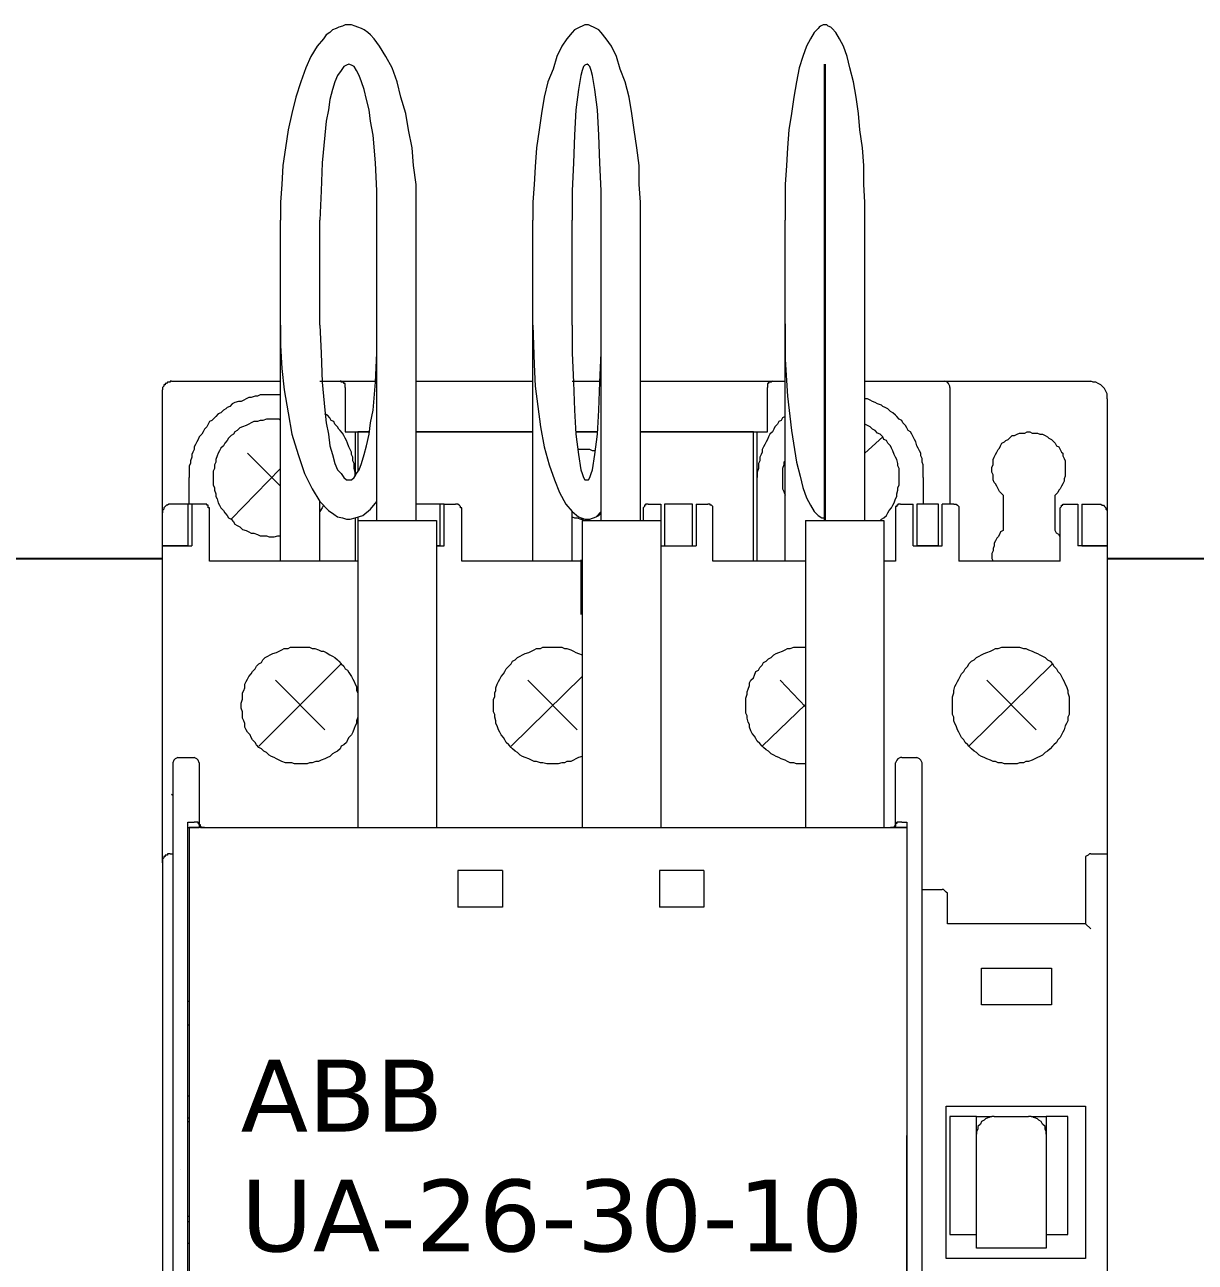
# Model space of a CAD drawing. Header units: millimetres. Extents: x 2046 to 14753, y 2361 to 29276.
# Drawn here: x 10101.03 to 10107.74, y 3647.17 to 3654.27 of the extents above; entities that cross this region are included whole.
import ezdxf

# ---------------------------------------------------------------- set-up
doc = ezdxf.new("R2010")
doc.units = ezdxf.units.MM
for name, color, linetype in [('ANTET', 7, 'Continuous'), ('BARA', 31, 'Continuous'), ('CALQUE_1', 160, 'Continuous')]:
    doc.layers.add(name, color=color, linetype=linetype)
doc.styles.add('celalettin', font='verdana.ttf', dxfattribs={"height": 10})

msp = doc.modelspace()

# ---------------------------------------------------------------- linework, layer by layer
at = {"layer": 'BARA', "color": 9, "true_color": 0xc7c8ca}
for points in [[(10100.2333, 3651.2062), (10101.8175, 3651.2062)], [(10107.2333, 3651.2062), (10108.8175, 3651.2062)]]:
    msp.add_lwpolyline(points, dxfattribs=at)
at = {"layer": 'CALQUE_1', "color": 8, "lineweight": 9}
for p, q in [((10105.6122, 3651.4231), (10105.6122, 3654.0402)), ((10105.6194, 3651.4231), (10105.6194, 3654.0402)), ((10102.4936, 3651.1905), (10102.4936, 3653.146)), ((10102.7189, 3652.5426), (10102.7189, 3653.146)), ((10103.046, 3651.4231), (10103.046, 3653.146)), ((10103.2713, 3651.4231), (10103.2713, 3653.146)), ((10103.9402, 3651.1905), (10103.9402, 3653.146)), ((10104.1655, 3652.5426), (10104.1655, 3653.146)), ((10104.3327, 3651.4231), (10104.3327, 3653.146)), ((10104.5581, 3651.4231), (10104.5581, 3653.146)), ((10105.3867, 3651.1905), (10105.3867, 3653.146)), ((10105.8447, 3651.4231), (10105.8447, 3653.146)), ((10101.8175, 3649.4604), (10101.8175, 3652.1719)), ((10101.8684, 3652.2228), (10102.4936, 3652.2228)), ((10102.7189, 3652.2228), (10102.8352, 3652.2228)), ((10102.8352, 3652.2228), (10103.046, 3652.2228)), ((10102.8643, 3652.1864), (10102.8643, 3651.932)), ((10103.0242, 3652.2228), (10103.046, 3652.2228)), ((10103.2713, 3652.2228), (10103.3223, 3652.2228)), ((10103.2713, 3652.2228), (10103.9402, 3652.2228)), ((10104.1655, 3652.2228), (10104.3327, 3652.2228)), ((10104.5581, 3652.2228), (10105.3141, 3652.2228)), ((10104.8271, 3652.2228), (10105.1324, 3652.2228)), ((10105.2851, 3651.932), (10105.2851, 3652.1864)), ((10105.3141, 3652.2228), (10105.3867, 3652.2228)), ((10105.8447, 3652.2228), (10106.3027, 3652.2228)), ((10106.3027, 3652.2228), (10107.1388, 3652.2228)), ((10106.3319, 3652.1864), (10106.3319, 3651.5176)), ((10107.2333, 3652.121), (10107.2333, 3643.2886)), ((10102.8643, 3651.932), (10102.9224, 3651.932)), ((10102.9224, 3651.932), (10102.9224, 3651.6776)), ((10102.9224, 3651.932), (10103.0024, 3651.932)), ((10103.0024, 3651.932), (10102.937, 3651.932)), ((10102.937, 3651.932), (10102.937, 3651.7066)), ((10103.9402, 3651.932), (10103.2713, 3651.932)), ((10103.2713, 3651.932), (10103.9402, 3651.932)), ((10104.1873, 3651.932), (10104.3109, 3651.932)), ((10104.3109, 3651.932), (10104.1873, 3651.932)), ((10104.5581, 3651.932), (10105.2269, 3651.932)), ((10105.2051, 3651.932), (10104.5581, 3651.932)), ((10105.2051, 3651.1905), (10105.2051, 3651.932)), ((10105.2269, 3651.6703), (10105.2269, 3651.932)), ((10105.2269, 3651.932), (10105.2851, 3651.932)), ((10105.9465, 3651.9029), (10105.8447, 3651.8084)), ((10102.3045, 3651.8084), (10102.4936, 3651.6194)), ((10101.9702, 3651.5176), (10101.9702, 3651.6703)), ((10102.4936, 3651.7212), (10102.21, 3651.4304)), ((10105.2269, 3651.1905), (10105.2269, 3651.6703)), ((10106.1792, 3651.6703), (10106.1792, 3651.5176)), ((10102.7189, 3651.1905), (10102.7189, 3651.5322)), ((10106.6372, 3651.5686), (10106.6372, 3651.365)), ((10106.9352, 3651.365), (10106.9352, 3651.5686)), ((10101.9702, 3651.5176), (10101.8684, 3651.5176)), ((10101.9628, 3651.5176), (10101.9628, 3651.2777)), ((10102.0574, 3651.5176), (10101.9702, 3651.5176)), ((10101.9846, 3651.5176), (10101.9846, 3651.2777)), ((10102.0864, 3651.2414), (10102.0864, 3651.4886)), ((10103.4313, 3651.5176), (10103.2713, 3651.5176)), ((10103.4095, 3651.2777), (10103.4095, 3651.5176)), ((10103.4313, 3651.5176), (10103.4968, 3651.5176)), ((10103.4313, 3651.2777), (10103.4313, 3651.5176)), ((10103.533, 3651.2414), (10103.533, 3651.4886)), ((10104.1655, 3651.1905), (10104.1655, 3651.474)), ((10104.5726, 3651.4886), (10104.5726, 3651.4231)), ((10104.6017, 3651.5176), (10104.6744, 3651.5176)), ((10104.6744, 3651.5176), (10104.6744, 3651.2777)), ((10104.6962, 3651.5176), (10104.6962, 3651.2777)), ((10104.8561, 3651.5176), (10104.6962, 3651.5176)), ((10104.8561, 3651.2777), (10104.8561, 3651.5176)), ((10104.8779, 3651.5176), (10104.8779, 3651.2777)), ((10104.8779, 3651.5176), (10104.9433, 3651.5176)), ((10104.9724, 3651.2414), (10104.9724, 3651.4886)), ((10106.0192, 3651.4886), (10106.0192, 3651.1905)), ((10106.0483, 3651.5176), (10106.121, 3651.5176)), ((10106.121, 3651.2777), (10106.121, 3651.5176)), ((10106.1428, 3651.5176), (10106.1428, 3651.2777)), ((10106.2664, 3651.5176), (10106.1428, 3651.5176)), ((10106.2664, 3651.2777), (10106.2664, 3651.5176)), ((10106.2882, 3651.2777), (10106.2882, 3651.5176)), ((10106.3537, 3651.5176), (10106.2882, 3651.5176)), ((10106.3827, 3651.4886), (10106.3827, 3651.1905)), ((10106.9643, 3651.2414), (10106.9643, 3651.4886)), ((10106.9934, 3651.5176), (10107.066, 3651.5176)), ((10107.066, 3651.5176), (10107.066, 3651.2777)), ((10107.0878, 3651.5176), (10107.0878, 3651.2777)), ((10107.0878, 3651.5176), (10107.1824, 3651.5176)), ((10102.9224, 3651.4377), (10102.9224, 3651.1905)), ((10102.937, 3651.4377), (10102.937, 3651.4231)), ((10102.937, 3651.4231), (10102.937, 3649.6639)), ((10102.937, 3651.4231), (10103.3877, 3651.4231)), ((10103.3877, 3651.4231), (10103.3877, 3649.6639)), ((10104.2237, 3651.4231), (10104.2237, 3649.6639)), ((10104.2237, 3651.4231), (10104.6744, 3651.4231)), ((10104.6744, 3651.4231), (10104.6744, 3649.6639)), ((10105.5031, 3651.4231), (10105.5031, 3649.6639)), ((10105.5031, 3651.4231), (10105.9538, 3651.4231)), ((10105.9538, 3651.4231), (10105.9538, 3649.6639)), ((10101.9628, 3651.2777), (10101.8175, 3651.2777)), ((10101.8175, 3651.2777), (10101.9846, 3651.2777)), ((10102.0864, 3651.1978), (10102.0864, 3651.2414)), ((10103.4095, 3651.2777), (10103.3877, 3651.2777)), ((10103.3877, 3651.2777), (10103.4313, 3651.2777)), ((10103.533, 3651.1905), (10103.533, 3651.2414)), ((10104.6744, 3651.2777), (10104.8779, 3651.2777)), ((10104.9724, 3651.1905), (10104.9724, 3651.2414)), ((10106.121, 3651.2777), (10106.2882, 3651.2777)), ((10106.2664, 3651.2777), (10106.1428, 3651.2777)), ((10106.9643, 3651.1905), (10106.9643, 3651.2414)), ((10107.2333, 3651.2777), (10107.066, 3651.2777)), ((10107.0878, 3651.2777), (10107.2333, 3651.2777)), ((10102.0864, 3651.1905), (10102.0864, 3651.1978)), ((10102.937, 3651.1905), (10102.0864, 3651.1905)), ((10104.2237, 3651.1905), (10103.533, 3651.1905)), ((10104.2164, 3651.1978), (10104.2164, 3650.8852)), ((10105.5031, 3651.1905), (10104.9724, 3651.1905)), ((10106.0192, 3651.1905), (10105.9538, 3651.1905)), ((10106.9643, 3651.1905), (10106.3827, 3651.1905)), ((10102.8425, 3650.6017), (10102.3699, 3650.1292)), ((10106.9207, 3650.6017), (10106.4409, 3650.1292)), ((10104.2237, 3650.529), (10103.8166, 3650.1292)), ((10102.4644, 3650.5072), (10102.7479, 3650.2237)), ((10103.9111, 3650.5072), (10104.1946, 3650.2237)), ((10105.3577, 3650.5072), (10105.5031, 3650.3545)), ((10106.5426, 3650.5072), (10106.8261, 3650.2237)), ((10105.5031, 3650.3691), (10105.2559, 3650.1292)), ((10101.8756, 3650.0346), (10101.8756, 3649.8602)), ((10101.9047, 3650.0638), (10101.9992, 3650.0638)), ((10102.0283, 3650.0346), (10102.0283, 3649.8602)), ((10106.0192, 3649.8602), (10106.0192, 3650.0346)), ((10106.0556, 3650.0638), (10106.1428, 3650.0638)), ((10106.1719, 3649.8602), (10106.1719, 3650.0346)), ((10101.8756, 3649.8457), (10101.8684, 3649.8529)), ((10101.8756, 3649.8602), (10101.8756, 3645.5494)), ((10102.0283, 3649.8602), (10102.0283, 3649.6857)), ((10106.0192, 3649.6857), (10106.0192, 3649.8602)), ((10106.1719, 3645.5494), (10106.1719, 3649.8602)), ((10101.9628, 3649.693), (10101.9992, 3649.693)), ((10101.9628, 3647.9047), (10101.9628, 3649.693)), ((10102.0283, 3649.6857), (10102.0283, 3649.6639)), ((10106.0192, 3649.6639), (10106.0192, 3649.6857)), ((10106.0556, 3649.693), (10106.0846, 3649.693)), ((10106.0846, 3649.693), (10106.0846, 3647.9047)), ((10101.9628, 3649.6639), (10102.0283, 3649.6639)), ((10101.9702, 3649.6639), (10101.9702, 3647.8974)), ((10102.0356, 3649.6639), (10101.9702, 3649.6639)), ((10102.0283, 3649.6639), (10102.0283, 3649.6639)), ((10102.0356, 3649.6639), (10106.0192, 3649.6639)), ((10106.0846, 3649.6639), (10106.0192, 3649.6639)), ((10106.0192, 3649.6639), (10106.0192, 3649.6639)), ((10106.0192, 3649.6639), (10106.0846, 3649.6639)), ((10106.0846, 3649.6639), (10106.0846, 3647.8974)), ((10101.8611, 3649.5112), (10101.8756, 3649.5112)), ((10107.1096, 3649.4822), (10107.1096, 3649.1114)), ((10107.1388, 3649.5112), (10107.2333, 3649.5112)), ((10101.8175, 3649.4604), (10101.8175, 3646.1018)), ((10103.7657, 3649.4167), (10103.5112, 3649.4167)), ((10103.5112, 3649.4167), (10103.5112, 3649.2059)), ((10103.7657, 3649.4167), (10103.7657, 3649.2059)), ((10104.6671, 3649.4167), (10104.6671, 3649.2059)), ((10104.9216, 3649.4167), (10104.6671, 3649.4167)), ((10104.9216, 3649.4167), (10104.9216, 3649.2059)), ((10106.1719, 3649.3077), (10106.2882, 3649.3077)), ((10106.3173, 3649.1114), (10106.3173, 3649.2787)), ((10103.7657, 3649.2059), (10103.5112, 3649.2059)), ((10104.9216, 3649.2059), (10104.6671, 3649.2059)), ((10107.1096, 3649.1114), (10106.3173, 3649.1114)), ((10107.1096, 3649.1114), (10107.1388, 3649.0824)), ((10106.5136, 3648.857), (10106.9133, 3648.857)), ((10106.5136, 3648.6462), (10106.5136, 3648.857)), ((10106.9133, 3648.857), (10106.9133, 3648.6462)), ((10101.9628, 3648.668), (10101.9702, 3648.668)), ((10106.0846, 3648.668), (10106.0846, 3648.668)), ((10106.9133, 3648.6462), (10106.5136, 3648.6462)), ((10101.9702, 3648.5298), (10101.9628, 3648.5298)), ((10106.0846, 3648.5298), (10106.0846, 3648.5298)), ((10101.9702, 3648.1228), (10101.9628, 3648.1228)), ((10106.0846, 3648.1228), (10106.0846, 3648.1228)), ((10106.31, 3648.0646), (10107.1096, 3648.0646)), ((10106.31, 3647.1923), (10106.31, 3648.0646)), ((10107.1096, 3648.0646), (10107.1096, 3647.1923)), ((10101.9628, 3647.9992), (10101.9702, 3647.9992)), ((10101.9628, 3647.9774), (10101.9702, 3647.9774)), ((10106.0846, 3647.9992), (10106.0846, 3647.9992)), ((10106.0846, 3647.9774), (10106.0846, 3647.9774)), ((10106.4845, 3648.0064), (10106.3319, 3648.0064)), ((10106.3319, 3648.0064), (10106.3319, 3647.3304)), ((10106.4845, 3648.0064), (10106.5572, 3648.0064)), ((10106.4845, 3647.9047), (10106.4845, 3648.0064)), ((10106.5572, 3647.9992), (10106.5572, 3648.0064)), ((10106.5572, 3648.0064), (10106.5717, 3648.0064)), ((10106.5862, 3648.0064), (10106.7825, 3648.0064)), ((10106.7971, 3648.0064), (10106.8117, 3648.0064)), ((10106.8117, 3648.0064), (10106.8117, 3647.9992)), ((10106.8117, 3648.0064), (10106.8843, 3648.0064)), ((10107.0079, 3648.0064), (10106.8843, 3648.0064)), ((10106.8843, 3648.0064), (10106.8843, 3647.9047)), ((10107.0079, 3647.3304), (10107.0079, 3648.0064)), ((10101.9628, 3647.8974), (10101.9628, 3647.9047)), ((10101.9628, 3645.7166), (10101.9628, 3647.9047)), ((10106.0846, 3647.9047), (10106.0846, 3647.8974)), ((10106.4845, 3647.2505), (10106.4845, 3647.9047)), ((10106.8843, 3647.9047), (10106.8843, 3647.2505)), ((10101.9702, 3647.8974), (10101.9702, 3645.7457)), ((10106.0846, 3645.7457), (10106.0846, 3647.8974)), ((10106.0846, 3647.8974), (10106.0846, 3645.7166)), ((10101.9192, 3647.7011), (10101.9192, 3647.7011)), ((10101.9628, 3647.5049), (10101.9628, 3647.5049)), ((10106.0846, 3647.5049), (10106.0846, 3647.5049)), ((10101.9702, 3647.4322), (10101.9628, 3647.4322)), ((10106.0846, 3647.4322), (10106.0846, 3647.4322)), ((10101.9702, 3647.4031), (10101.9628, 3647.4031)), ((10106.0846, 3647.4031), (10106.0846, 3647.4031)), ((10101.9628, 3647.2795), (10101.9702, 3647.2795)), ((10106.0846, 3647.2795), (10106.0846, 3647.2795)), ((10106.3319, 3647.3304), (10106.4845, 3647.3304)), ((10106.8843, 3647.3304), (10107.0079, 3647.3304)), ((10107.1096, 3647.1923), (10106.31, 3647.1923)), ((10106.5426, 3647.2505), (10106.4845, 3647.2505)), ((10106.8261, 3647.2505), (10106.5426, 3647.2505)), ((10106.8843, 3647.2505), (10106.8261, 3647.2505))]:
    msp.add_line(p, q, dxfattribs=at)
for points in [[(10103.2713, 3653.146), (10103.2713, 3653.3495), (10103.2568, 3653.4586), (10103.2495, 3653.5604), (10103.2277, 3653.6622), (10103.2132, 3653.7566), (10103.1841, 3653.8511), (10103.1623, 3653.9383), (10103.1333, 3654.0184), (10103.0969, 3654.0838), (10103.0606, 3654.142), (10103.0315, 3654.1856), (10103.0096, 3654.2074), (10102.9951, 3654.2219), (10102.9733, 3654.2364), (10102.9588, 3654.2437), (10102.937, 3654.251), (10102.9224, 3654.2582), (10102.9006, 3654.2655), (10102.8643, 3654.2655), (10102.8497, 3654.2582), (10102.8279, 3654.251), (10102.8134, 3654.2437), (10102.7915, 3654.2364), (10102.7771, 3654.2219), (10102.7553, 3654.2074), (10102.7407, 3654.1856), (10102.7043, 3654.142), (10102.668, 3654.0838), (10102.6389, 3654.0184), (10102.6098, 3653.9383), (10102.5808, 3653.8511), (10102.559, 3653.7566), (10102.5372, 3653.6622), (10102.5226, 3653.5604), (10102.508, 3653.4586), (10102.5008, 3653.3495), (10102.4936, 3653.2478), (10102.4936, 3653.146)], [(10104.5581, 3653.146), (10104.5581, 3653.2478), (10104.5508, 3653.3495), (10104.5508, 3653.4586), (10104.5362, 3653.5604), (10104.5217, 3653.6622), (10104.5072, 3653.7566), (10104.4926, 3653.8511), (10104.4708, 3653.9383), (10104.4418, 3654.0111), (10104.4199, 3654.0838), (10104.3909, 3654.142), (10104.3618, 3654.1856), (10104.3327, 3654.2219), (10104.3181, 3654.2364), (10104.3037, 3654.2437), (10104.2891, 3654.251), (10104.2745, 3654.2582), (10104.26, 3654.2655), (10104.2382, 3654.2655), (10104.2237, 3654.2582), (10104.2091, 3654.251), (10104.1946, 3654.2437), (10104.1801, 3654.2364), (10104.1655, 3654.2219), (10104.1364, 3654.1856), (10104.1074, 3654.142), (10104.0783, 3654.0838), (10104.0564, 3654.0111), (10104.0274, 3653.9383), (10104.0056, 3653.8511), (10103.991, 3653.7566), (10103.9765, 3653.6622), (10103.962, 3653.5604), (10103.9547, 3653.4513), (10103.9474, 3653.3495), (10103.9402, 3653.2478), (10103.9402, 3653.146)], [(10105.8447, 3653.146), (10105.8447, 3653.2478), (10105.8375, 3653.3495), (10105.8375, 3653.4586), (10105.8303, 3653.5604), (10105.8157, 3653.6622), (10105.8085, 3653.7566), (10105.7939, 3653.8511), (10105.7793, 3653.9383), (10105.7575, 3654.0184), (10105.743, 3654.0838), (10105.7212, 3654.142), (10105.6994, 3654.1856), (10105.6776, 3654.2219), (10105.6558, 3654.2437), (10105.6485, 3654.251), (10105.634, 3654.2582), (10105.6267, 3654.2655), (10105.6049, 3654.2655), (10105.5904, 3654.2582), (10105.583, 3654.251), (10105.5758, 3654.2437), (10105.554, 3654.2219), (10105.5322, 3654.1856), (10105.5104, 3654.142), (10105.4886, 3654.0838), (10105.4668, 3654.0184), (10105.4522, 3653.9383), (10105.4377, 3653.8511), (10105.4231, 3653.7566), (10105.4086, 3653.6622), (10105.4013, 3653.5604), (10105.3941, 3653.4586), (10105.3867, 3653.3495), (10105.3867, 3653.146)], [(10103.046, 3653.146), (10103.046, 3653.3132), (10103.0388, 3653.4731), (10103.0242, 3653.633), (10103.0096, 3653.713), (10103.0024, 3653.7785), (10102.9878, 3653.8366), (10102.9733, 3653.8947), (10102.9588, 3653.9383), (10102.9442, 3653.9747), (10102.9297, 3654.0038), (10102.9152, 3654.0256), (10102.9006, 3654.0329), (10102.8861, 3654.0402), (10102.8715, 3654.0329), (10102.857, 3654.0256), (10102.8425, 3654.0038), (10102.8207, 3653.9747), (10102.8061, 3653.9383), (10102.7915, 3653.8947), (10102.7771, 3653.8366), (10102.7697, 3653.7785), (10102.7553, 3653.713), (10102.7479, 3653.633), (10102.7334, 3653.4731), (10102.7261, 3653.3132), (10102.7189, 3653.146)], [(10104.3327, 3653.146), (10104.3327, 3653.3132), (10104.3255, 3653.4731), (10104.3181, 3653.633), (10104.3109, 3653.7785), (10104.2963, 3653.8947), (10104.2819, 3653.9747), (10104.2745, 3654.0038), (10104.2673, 3654.0256), (10104.26, 3654.0329), (10104.2527, 3654.0402), (10104.2382, 3654.0329), (10104.2309, 3654.0256), (10104.2237, 3654.0038), (10104.2164, 3653.9747), (10104.2019, 3653.8947), (10104.1873, 3653.7785), (10104.1801, 3653.633), (10104.1728, 3653.4731), (10104.1655, 3653.3132), (10104.1655, 3653.146)], [(10102.4936, 3652.5426), (10102.4936, 3652.4263), (10102.5008, 3652.2955), (10102.5154, 3652.1719), (10102.5372, 3652.041), (10102.559, 3651.9175), (10102.5953, 3651.8011), (10102.6316, 3651.6921), (10102.6753, 3651.6048), (10102.7189, 3651.5322), (10102.7697, 3651.4813), (10102.7989, 3651.4595), (10102.8207, 3651.4449), (10102.8497, 3651.4377), (10102.8715, 3651.4304), (10102.8933, 3651.4304), (10102.9224, 3651.4377), (10102.966, 3651.4522), (10103.0096, 3651.4886), (10103.046, 3651.5322)], [(10102.7189, 3652.5426), (10102.7261, 3652.3827), (10102.7334, 3652.2155), (10102.7479, 3652.0556), (10102.7553, 3651.9829), (10102.7697, 3651.9175), (10102.7771, 3651.8521), (10102.7915, 3651.8011), (10102.8061, 3651.7503), (10102.8207, 3651.7139), (10102.8425, 3651.6921), (10102.857, 3651.6703), (10102.8715, 3651.6558), (10102.9006, 3651.6558), (10102.9152, 3651.6703), (10102.9297, 3651.6921), (10102.9442, 3651.7139), (10102.9588, 3651.7503), (10102.9733, 3651.8011), (10102.9878, 3651.8521), (10103.0024, 3651.9175), (10103.0096, 3651.9829), (10103.0242, 3652.0556), (10103.0388, 3652.2155), (10103.046, 3652.3827), (10103.046, 3652.5426)], [(10103.9402, 3652.5426), (10103.9474, 3652.3173), (10103.9547, 3652.1937), (10103.9692, 3652.0774), (10103.9838, 3651.9611), (10104.0056, 3651.8447), (10104.0346, 3651.743), (10104.0638, 3651.6558), (10104.0928, 3651.583), (10104.1292, 3651.5176), (10104.1655, 3651.474), (10104.2019, 3651.4449), (10104.2382, 3651.4304), (10104.2673, 3651.4304), (10104.3037, 3651.4449), (10104.3327, 3651.474)], [(10104.1655, 3652.5426), (10104.1655, 3652.3827), (10104.1728, 3652.2155), (10104.1801, 3652.0556), (10104.1873, 3651.9175), (10104.2019, 3651.8011), (10104.2164, 3651.7139), (10104.2237, 3651.6921), (10104.2309, 3651.6703), (10104.2382, 3651.6558), (10104.26, 3651.6558), (10104.2673, 3651.6703), (10104.2745, 3651.6921), (10104.2819, 3651.7139), (10104.2963, 3651.8011), (10104.3109, 3651.9175), (10104.3181, 3652.0556), (10104.3255, 3652.2155), (10104.3327, 3652.3827), (10104.3327, 3652.5426)], [(10105.3867, 3652.5499), (10105.3867, 3652.3463), (10105.4013, 3652.1356), (10105.4231, 3651.9393), (10105.4522, 3651.7575), (10105.474, 3651.6776), (10105.4886, 3651.6122), (10105.5104, 3651.554), (10105.5322, 3651.5104), (10105.554, 3651.474), (10105.5758, 3651.4522), (10105.5976, 3651.4377), (10105.6194, 3651.4377)], [(10101.8684, 3652.2228), (10101.8611, 3652.2228), (10101.8611, 3652.2155), (10101.8465, 3652.2155), (10101.8393, 3652.2082), (10101.832, 3652.2082), (10101.832, 3652.201), (10101.8247, 3652.201), (10101.8247, 3652.1937), (10101.8175, 3652.1864), (10101.8175, 3652.1719), (10101.8175, 3652.1719)], [(10102.8643, 3652.1864), (10102.8643, 3652.2082), (10102.857, 3652.2082), (10102.857, 3652.2155), (10102.8425, 3652.2155), (10102.8425, 3652.2228), (10102.8352, 3652.2228)], [(10105.3141, 3652.2228), (10105.3141, 3652.2228), (10105.3068, 3652.2155), (10105.2923, 3652.2155), (10105.2923, 3652.2082), (10105.2851, 3652.2082), (10105.2851, 3652.1864)], [(10106.3319, 3652.1864), (10106.3319, 3652.1937), (10106.3245, 3652.2082), (10106.3173, 3652.2155), (10106.3027, 3652.2228)], [(10107.2333, 3652.121), (10107.2333, 3652.1501), (10107.226, 3652.1646), (10107.2187, 3652.1792), (10107.2042, 3652.1937), (10107.1969, 3652.201), (10107.1824, 3652.2082), (10107.1678, 3652.2155), (10107.1533, 3652.2155), (10107.1388, 3652.2228)], [(10102.4936, 3652.1428), (10102.3772, 3652.1428), (10102.3627, 3652.1356), (10102.3481, 3652.1356), (10102.3263, 3652.1283), (10102.3118, 3652.1283), (10102.2973, 3652.121), (10102.2827, 3652.1138), (10102.2681, 3652.1064), (10102.2537, 3652.1064), (10102.2319, 3652.0992), (10102.2173, 3652.092), (10102.2027, 3652.0774), (10102.1882, 3652.0701), (10102.1809, 3652.0628), (10102.1664, 3652.0556), (10102.1519, 3652.041), (10102.1373, 3652.0338), (10102.1228, 3652.0192), (10102.1155, 3652.012), (10102.101, 3651.9974), (10102.0864, 3651.9902), (10102.0792, 3651.9756), (10102.0718, 3651.9611), (10102.0574, 3651.9465), (10102.0501, 3651.932), (10102.0428, 3651.9175), (10102.0283, 3651.9029), (10102.021, 3651.8884), (10102.0138, 3651.8739), (10102.0064, 3651.8593), (10101.9992, 3651.8447), (10101.9992, 3651.8303), (10101.992, 3651.8157), (10101.9846, 3651.8011), (10101.9846, 3651.7866), (10101.9774, 3651.7648), (10101.9774, 3651.7503), (10101.9702, 3651.7357), (10101.9702, 3651.6703)], [(10106.1792, 3651.6703), (10106.1792, 3651.743), (10106.1719, 3651.7575), (10106.1719, 3651.7793), (10106.1646, 3651.7939), (10106.1646, 3651.8084), (10106.1574, 3651.8229), (10106.1501, 3651.8375), (10106.1428, 3651.8521), (10106.1356, 3651.8739), (10106.1283, 3651.8884), (10106.121, 3651.9029), (10106.1138, 3651.9175), (10106.1064, 3651.932), (10106.092, 3651.9393), (10106.0846, 3651.9538), (10106.0774, 3651.9683), (10106.0628, 3651.9829), (10106.0556, 3651.9974), (10106.041, 3652.0047), (10106.0265, 3652.0192), (10106.0192, 3652.0265), (10106.0047, 3652.041), (10105.9902, 3652.0483), (10105.9756, 3652.0628), (10105.9611, 3652.0701), (10105.9465, 3652.0774), (10105.9393, 3652.0846), (10105.9175, 3652.092), (10105.9029, 3652.0992), (10105.8884, 3652.1064), (10105.8739, 3652.1138), (10105.8593, 3652.121), (10105.8447, 3652.121)], [(10102.9224, 3651.6776), (10102.9224, 3651.6994), (10102.9152, 3651.7212), (10102.9152, 3651.7503), (10102.9079, 3651.7648), (10102.9079, 3651.7866), (10102.9006, 3651.8011), (10102.9006, 3651.8157), (10102.8933, 3651.8303), (10102.8861, 3651.8447), (10102.8788, 3651.8665), (10102.8715, 3651.8811), (10102.8643, 3651.8957), (10102.857, 3651.9102), (10102.8497, 3651.9247), (10102.8352, 3651.9393), (10102.8279, 3651.9465), (10102.8207, 3651.9611), (10102.8061, 3651.9756), (10102.7989, 3651.9902), (10102.7843, 3651.9974), (10102.7771, 3652.012), (10102.7625, 3652.0265), (10102.7479, 3652.0338)], [(10105.3867, 3652.0192), (10105.3723, 3652.012), (10105.365, 3651.9974), (10105.3505, 3651.9902), (10105.3432, 3651.9756), (10105.3287, 3651.9611), (10105.3213, 3651.9465), (10105.3141, 3651.932), (10105.2995, 3651.9175), (10105.2923, 3651.9029), (10105.2851, 3651.8884), (10105.2777, 3651.8739), (10105.2705, 3651.8593), (10105.2632, 3651.8447), (10105.2559, 3651.8303), (10105.2559, 3651.8157), (10105.2487, 3651.8011), (10105.2414, 3651.7866), (10105.2414, 3651.7648), (10105.2341, 3651.7503), (10105.2341, 3651.7212), (10105.2269, 3651.6994), (10105.2269, 3651.6703)], [(10102.4936, 3651.9974), (10102.4862, 3652.0047), (10102.4136, 3652.0047), (10102.3918, 3651.9974), (10102.3772, 3651.9974), (10102.3627, 3651.9902), (10102.3409, 3651.9902), (10102.3263, 3651.9829), (10102.3118, 3651.9756), (10102.2973, 3651.9683), (10102.2755, 3651.9611), (10102.2609, 3651.9538), (10102.2463, 3651.9393), (10102.2319, 3651.932), (10102.2245, 3651.9175), (10102.21, 3651.9102), (10102.1955, 3651.8957), (10102.1882, 3651.8811), (10102.1737, 3651.8665), (10102.1664, 3651.8521), (10102.1519, 3651.8375), (10102.1446, 3651.8229), (10102.1373, 3651.8084), (10102.1301, 3651.7939), (10102.1228, 3651.7721), (10102.1228, 3651.7575), (10102.1155, 3651.743), (10102.1155, 3651.7212), (10102.1082, 3651.7066), (10102.1082, 3651.6558)], [(10106.041, 3651.6848), (10106.041, 3651.7212), (10106.0338, 3651.7357), (10106.0338, 3651.7503), (10106.0265, 3651.7721), (10106.0192, 3651.7866), (10106.012, 3651.8011), (10106.0047, 3651.8229), (10105.9974, 3651.8375), (10105.9902, 3651.8521), (10105.9756, 3651.8665), (10105.9684, 3651.8811), (10105.9538, 3651.8884), (10105.9465, 3651.9029), (10105.932, 3651.9175), (10105.9175, 3651.9247), (10105.9029, 3651.9393), (10105.8884, 3651.9465), (10105.8739, 3651.9611), (10105.8593, 3651.9683), (10105.8447, 3651.9756)], [(10106.6372, 3651.5686), (10106.6226, 3651.583), (10106.6154, 3651.5904), (10106.6081, 3651.6048), (10106.6008, 3651.6194), (10106.5936, 3651.634), (10106.5862, 3651.6412), (10106.579, 3651.6558), (10106.579, 3651.6848), (10106.5717, 3651.6994), (10106.5717, 3651.7285), (10106.579, 3651.743), (10106.579, 3651.7721), (10106.5862, 3651.7866), (10106.5936, 3651.8011), (10106.6008, 3651.8157), (10106.6081, 3651.8303), (10106.6154, 3651.8375), (10106.6226, 3651.8521), (10106.6298, 3651.8665), (10106.6444, 3651.8739), (10106.6516, 3651.8811), (10106.6662, 3651.8884), (10106.6808, 3651.9029), (10106.688, 3651.9102), (10106.7026, 3651.9102), (10106.7171, 3651.9175), (10106.7316, 3651.9247), (10106.7607, 3651.9247), (10106.7753, 3651.932), (10106.7898, 3651.932), (10106.8043, 3651.9247), (10106.8334, 3651.9247), (10106.8479, 3651.9175), (10106.8625, 3651.9175), (10106.8771, 3651.9102), (10106.8916, 3651.9029), (10106.8989, 3651.8957), (10106.9133, 3651.8884), (10106.9279, 3651.8739), (10106.9352, 3651.8665), (10106.9425, 3651.8521), (10106.957, 3651.8447), (10106.9643, 3651.8303), (10106.9716, 3651.8157), (10106.9788, 3651.8084), (10106.9788, 3651.7939), (10106.9861, 3651.7793), (10106.9934, 3651.7648), (10106.9934, 3651.6776), (10106.9861, 3651.663), (10106.9861, 3651.6485), (10106.9788, 3651.634), (10106.9716, 3651.6194), (10106.9643, 3651.6048), (10106.957, 3651.5976), (10106.9497, 3651.583), (10106.9352, 3651.5686)], [(10104.2963, 3651.8229), (10104.2819, 3651.8229), (10104.2673, 3651.8303), (10104.2019, 3651.8303)], [(10105.3867, 3651.7648), (10105.3795, 3651.7575), (10105.3795, 3651.743), (10105.3723, 3651.7212), (10105.3723, 3651.6558)], [(10105.932, 3651.4231), (10105.9393, 3651.4304), (10105.9538, 3651.4377), (10105.9684, 3651.4522), (10105.9756, 3651.4668), (10105.9829, 3651.4813), (10105.9974, 3651.4958), (10106.0047, 3651.5104), (10106.012, 3651.5249), (10106.0192, 3651.5467), (10106.0265, 3651.5612), (10106.0265, 3651.5758), (10106.0338, 3651.5976), (10106.0338, 3651.6122), (10106.041, 3651.6267), (10106.041, 3651.6848)], [(10102.1082, 3651.6558), (10102.1082, 3651.6267), (10102.1155, 3651.6122), (10102.1155, 3651.5976), (10102.1228, 3651.5758), (10102.1228, 3651.5612), (10102.1301, 3651.5467), (10102.1373, 3651.5249), (10102.1446, 3651.5104), (10102.1519, 3651.4958), (10102.1664, 3651.4813), (10102.1737, 3651.4668), (10102.1882, 3651.4522), (10102.1955, 3651.4377), (10102.21, 3651.4304), (10102.2245, 3651.4159), (10102.2319, 3651.4013), (10102.2463, 3651.3941), (10102.2609, 3651.3867), (10102.2755, 3651.3723), (10102.2973, 3651.365), (10102.3118, 3651.3577), (10102.3263, 3651.3505), (10102.3409, 3651.3505), (10102.3627, 3651.3431), (10102.3772, 3651.3359), (10102.4136, 3651.3359), (10102.4281, 3651.3287)], [(10105.3723, 3651.6558), (10105.3723, 3651.6048), (10105.3795, 3651.5904), (10105.3867, 3651.5686)], [(10101.8684, 3651.5176), (10101.8538, 3651.5176), (10101.8465, 3651.5104), (10101.8393, 3651.5104), (10101.832, 3651.5031), (10101.8247, 3651.4958), (10101.8247, 3651.4886), (10101.8175, 3651.4813), (10101.8175, 3651.4668)], [(10102.0792, 3651.5104), (10102.0718, 3651.5104), (10102.0718, 3651.5176), (10102.0574, 3651.5176)], [(10102.0864, 3651.4886), (10102.0864, 3651.4958), (10102.0792, 3651.4958), (10102.0792, 3651.5031), (10102.0792, 3651.5104), (10102.0792, 3651.5104)], [(10102.7407, 3651.5104), (10102.7334, 3651.4958), (10102.7189, 3651.474)], [(10103.533, 3651.4886), (10103.533, 3651.4958), (10103.5258, 3651.4958), (10103.5258, 3651.5031), (10103.5258, 3651.5031), (10103.5185, 3651.5104), (10103.5185, 3651.5104), (10103.5112, 3651.5176), (10103.4968, 3651.5176)], [(10104.3037, 3651.4449), (10104.3181, 3651.4522), (10104.3327, 3651.4668)], [(10104.6017, 3651.5176), (10104.5872, 3651.5176), (10104.5872, 3651.5104), (10104.5798, 3651.5104), (10104.5798, 3651.5031), (10104.5798, 3651.5031), (10104.5726, 3651.4958), (10104.5726, 3651.4886)], [(10104.9652, 3651.5104), (10104.9579, 3651.5104), (10104.9579, 3651.5176), (10104.9433, 3651.5176)], [(10104.9724, 3651.4886), (10104.9724, 3651.4958), (10104.9724, 3651.5031), (10104.9724, 3651.5031), (10104.9652, 3651.5104), (10104.9652, 3651.5104)], [(10106.0483, 3651.5176), (10106.0338, 3651.5176), (10106.0338, 3651.5104), (10106.0265, 3651.5104), (10106.0265, 3651.5031), (10106.0192, 3651.5031), (10106.0192, 3651.4958), (10106.0192, 3651.4886)], [(10106.3537, 3651.5176), (10106.3681, 3651.5176), (10106.3755, 3651.5104), (10106.3755, 3651.5104), (10106.3827, 3651.5031), (10106.3827, 3651.4958), (10106.3827, 3651.4886)], [(10106.9643, 3651.4886), (10106.9643, 3651.4958), (10106.9643, 3651.4958), (10106.9716, 3651.5031), (10106.9716, 3651.5104), (10106.9716, 3651.5104)], [(10106.9716, 3651.5104), (10106.9788, 3651.5104), (10106.9788, 3651.5176), (10106.9934, 3651.5176)], [(10107.1824, 3651.5176), (10107.1969, 3651.5176), (10107.2042, 3651.5104), (10107.2114, 3651.5104), (10107.2187, 3651.5031), (10107.226, 3651.4958), (10107.226, 3651.4886), (10107.2333, 3651.4813), (10107.2333, 3651.4668)], [(10104.1655, 3651.4449), (10104.1801, 3651.4377), (10104.1946, 3651.4377), (10104.2164, 3651.4304), (10104.2309, 3651.4304)], [(10102.4281, 3651.3287), (10102.4572, 3651.3287), (10102.479, 3651.3359), (10102.4936, 3651.3359)], [(10106.6372, 3651.365), (10106.6226, 3651.3577), (10106.6154, 3651.3431), (10106.6081, 3651.3287), (10106.6008, 3651.3213), (10106.5936, 3651.3068), (10106.5862, 3651.2923), (10106.5862, 3651.2777), (10106.579, 3651.2632), (10106.579, 3651.2487), (10106.5717, 3651.2341), (10106.5717, 3651.205), (10106.579, 3651.1905)], [(10106.9643, 3651.3213), (10106.9643, 3651.3287), (10106.957, 3651.3431), (10106.9425, 3651.3505), (10106.9352, 3651.365)], [(10102.937, 3650.2963), (10102.9297, 3650.2745), (10102.9297, 3650.26), (10102.9224, 3650.2455), (10102.9152, 3650.2309), (10102.9079, 3650.2091), (10102.9006, 3650.1946), (10102.8861, 3650.18), (10102.8788, 3650.1655), (10102.8715, 3650.151), (10102.857, 3650.1364), (10102.8425, 3650.1292), (10102.8352, 3650.1146), (10102.8207, 3650.1001), (10102.8061, 3650.0928), (10102.7915, 3650.0856), (10102.7771, 3650.071), (10102.7625, 3650.0638), (10102.7479, 3650.0564), (10102.7261, 3650.0492), (10102.7116, 3650.042), (10102.6971, 3650.042), (10102.6753, 3650.0346), (10102.6607, 3650.0346), (10102.6462, 3650.0274), (10102.5735, 3650.0274), (10102.559, 3650.0346), (10102.5226, 3650.0346), (10102.5008, 3650.042), (10102.4862, 3650.0492), (10102.4717, 3650.0564), (10102.4572, 3650.0638), (10102.4426, 3650.071), (10102.4281, 3650.0782), (10102.4136, 3650.0928), (10102.399, 3650.1001), (10102.3845, 3650.1146), (10102.3699, 3650.1219), (10102.3554, 3650.1364), (10102.3481, 3650.151), (10102.3336, 3650.1655), (10102.3263, 3650.18), (10102.3191, 3650.1946), (10102.3045, 3650.2091), (10102.2973, 3650.2237), (10102.29, 3650.2382), (10102.29, 3650.26), (10102.2827, 3650.2745), (10102.2755, 3650.2891), (10102.2755, 3650.3255), (10102.2681, 3650.3473), (10102.2681, 3650.3763), (10102.2755, 3650.3981), (10102.2755, 3650.4345), (10102.2827, 3650.449), (10102.29, 3650.4636), (10102.29, 3650.4854), (10102.2973, 3650.4999), (10102.3045, 3650.5144), (10102.3118, 3650.529), (10102.3263, 3650.5435), (10102.3336, 3650.558), (10102.3481, 3650.5726), (10102.3554, 3650.5872), (10102.3699, 3650.6017), (10102.3845, 3650.609), (10102.3918, 3650.6235), (10102.4063, 3650.638), (10102.4208, 3650.6453), (10102.4354, 3650.6526), (10102.4499, 3650.6598), (10102.4717, 3650.6671), (10102.4862, 3650.6744), (10102.5008, 3650.6816), (10102.5154, 3650.6889), (10102.5372, 3650.6889), (10102.5517, 3650.6962), (10102.6607, 3650.6962), (10102.6753, 3650.6889), (10102.6898, 3650.6889), (10102.7116, 3650.6816), (10102.7261, 3650.6744), (10102.7407, 3650.6744), (10102.7553, 3650.6671), (10102.7771, 3650.6526), (10102.7915, 3650.6453), (10102.8061, 3650.638), (10102.8207, 3650.6235), (10102.8279, 3650.6162), (10102.8425, 3650.6017), (10102.857, 3650.5872), (10102.8643, 3650.5726), (10102.8788, 3650.5654), (10102.8861, 3650.5508), (10102.9006, 3650.529), (10102.9079, 3650.5144), (10102.9152, 3650.4999), (10102.9224, 3650.4854), (10102.9297, 3650.4708), (10102.9297, 3650.449), (10102.937, 3650.4345)], [(10104.2237, 3650.071), (10104.2019, 3650.0638), (10104.1873, 3650.0564), (10104.1728, 3650.0492), (10104.1582, 3650.042), (10104.1364, 3650.042), (10104.1219, 3650.0346), (10104.1074, 3650.0346), (10104.0856, 3650.0274), (10104.0202, 3650.0274), (10103.9983, 3650.0346), (10103.9838, 3650.0346), (10103.962, 3650.042), (10103.9474, 3650.042), (10103.9329, 3650.0492), (10103.9184, 3650.0564), (10103.8965, 3650.0638), (10103.882, 3650.071), (10103.8675, 3650.0782), (10103.8529, 3650.0928), (10103.8384, 3650.1001), (10103.8239, 3650.1146), (10103.8166, 3650.1219), (10103.8021, 3650.1364), (10103.7875, 3650.151), (10103.7803, 3650.1655), (10103.7729, 3650.18), (10103.7585, 3650.1946), (10103.7511, 3650.2091), (10103.7439, 3650.2237), (10103.7366, 3650.2455), (10103.7293, 3650.26), (10103.7293, 3650.2745), (10103.7221, 3650.2963), (10103.7221, 3650.3109), (10103.7148, 3650.3255), (10103.7148, 3650.3981), (10103.7221, 3650.4127), (10103.7221, 3650.4345), (10103.7293, 3650.449), (10103.7293, 3650.4636), (10103.7366, 3650.4854), (10103.7439, 3650.4999), (10103.7511, 3650.5144), (10103.7585, 3650.529), (10103.7729, 3650.5435), (10103.7803, 3650.558), (10103.7875, 3650.5726), (10103.8021, 3650.5872), (10103.8166, 3650.6017), (10103.8239, 3650.6162), (10103.8384, 3650.6235), (10103.8529, 3650.638), (10103.8675, 3650.6453), (10103.882, 3650.6526), (10103.8965, 3650.6598), (10103.9184, 3650.6671), (10103.9329, 3650.6744), (10103.9474, 3650.6816), (10103.962, 3650.6889), (10103.9838, 3650.6889), (10103.9983, 3650.6962), (10104.1074, 3650.6962), (10104.1219, 3650.6889), (10104.1364, 3650.6889), (10104.1582, 3650.6816), (10104.1728, 3650.6744), (10104.1873, 3650.6671), (10104.2019, 3650.6598), (10104.2237, 3650.6526)], [(10105.5031, 3650.0274), (10105.4522, 3650.0274), (10105.4377, 3650.0346), (10105.4159, 3650.0346), (10105.4013, 3650.042), (10105.3867, 3650.0492), (10105.365, 3650.0564), (10105.3505, 3650.0638), (10105.3359, 3650.071), (10105.3213, 3650.0782), (10105.3068, 3650.0856), (10105.2923, 3650.1001), (10105.2777, 3650.1074), (10105.2632, 3650.1219), (10105.2559, 3650.1292), (10105.2414, 3650.1437), (10105.2269, 3650.1582), (10105.2196, 3650.1728), (10105.2123, 3650.1873), (10105.1978, 3650.2019), (10105.1905, 3650.2164), (10105.1833, 3650.2382), (10105.1833, 3650.2527), (10105.176, 3650.2673), (10105.1687, 3650.2891), (10105.1687, 3650.3037), (10105.1614, 3650.3181), (10105.1614, 3650.4054), (10105.1687, 3650.4272), (10105.1687, 3650.4417), (10105.176, 3650.4563), (10105.1833, 3650.4781), (10105.1833, 3650.4926), (10105.1905, 3650.5072), (10105.2051, 3650.5217), (10105.2123, 3650.5362), (10105.2196, 3650.558), (10105.2341, 3650.5654), (10105.2414, 3650.5798), (10105.2559, 3650.5944), (10105.2632, 3650.609), (10105.2777, 3650.6162), (10105.2923, 3650.6308), (10105.3068, 3650.638), (10105.3213, 3650.6526), (10105.3359, 3650.6598), (10105.3505, 3650.6671), (10105.3723, 3650.6744), (10105.3867, 3650.6816), (10105.4013, 3650.6889), (10105.4159, 3650.6889), (10105.4377, 3650.6962), (10105.5031, 3650.6962)], [(10101.9047, 3650.0638), (10101.9047, 3650.0638), (10101.8902, 3650.0564), (10101.8829, 3650.0492), (10101.8756, 3650.0346)], [(10102.0283, 3650.0346), (10102.0283, 3650.0346), (10102.021, 3650.0492), (10102.0138, 3650.0564), (10101.9992, 3650.0638)], [(10106.0556, 3650.0638), (10106.0483, 3650.0638), (10106.0338, 3650.0564), (10106.0265, 3650.0492), (10106.0192, 3650.0346)], [(10106.1719, 3650.0346), (10106.1719, 3650.0346), (10106.1646, 3650.0492), (10106.1574, 3650.0564), (10106.1428, 3650.0638)], [(10102.0283, 3649.6857), (10102.021, 3649.6857), (10102.021, 3649.693), (10101.9992, 3649.693)], [(10102.0574, 3649.6639), (10102.0428, 3649.6639), (10102.0356, 3649.6712), (10102.0356, 3649.6785), (10102.0283, 3649.6785), (10102.0283, 3649.6857), (10102.0283, 3649.693)], [(10106.0192, 3649.693), (10106.0192, 3649.6857), (10106.0192, 3649.6785), (10106.0192, 3649.6712), (10106.012, 3649.6712), (10106.012, 3649.6639), (10105.9902, 3649.6639)], [(10106.0556, 3649.693), (10106.0265, 3649.693), (10106.0265, 3649.6857), (10106.0192, 3649.6857)], [(10101.8611, 3649.5112), (10101.8465, 3649.5112), (10101.8465, 3649.504), (10101.832, 3649.504), (10101.832, 3649.4967), (10101.8247, 3649.4967), (10101.8247, 3649.4894), (10101.8247, 3649.4894), (10101.8175, 3649.4822), (10101.8175, 3649.4749), (10101.8175, 3649.4676), (10101.8175, 3649.4604), (10101.8175, 3649.4604)], [(10107.1388, 3649.5112), (10107.1315, 3649.5112), (10107.1242, 3649.504), (10107.1096, 3649.4967), (10107.1096, 3649.4822)], [(10106.3173, 3649.2787), (10106.3173, 3649.2859), (10106.31, 3649.2931), (10106.2955, 3649.3077), (10106.2882, 3649.3077)], [(10106.5862, 3648.0064), (10106.5717, 3648.0064), (10106.55, 3647.9992), (10106.5354, 3647.9919), (10106.5281, 3647.9846), (10106.5136, 3647.9774), (10106.5063, 3647.9628), (10106.4918, 3647.9483), (10106.4918, 3647.9338), (10106.4845, 3647.9192), (10106.4845, 3647.9047)], [(10106.8843, 3647.9047), (10106.8843, 3647.9192), (10106.8771, 3647.9338), (10106.8771, 3647.9483), (10106.8625, 3647.9628), (10106.8553, 3647.9774), (10106.8407, 3647.9846), (10106.8334, 3647.9919), (10106.8189, 3647.9992), (10106.7971, 3648.0064), (10106.7825, 3648.0064)]]:
    msp.add_lwpolyline(points, dxfattribs=at)
msp.add_lwpolyline([(10107.0151, 3650.3618), (10107.0151, 3650.3109), (10107.0079, 3650.2963), (10107.0079, 3650.2745), (10107.0006, 3650.26), (10106.9934, 3650.2455), (10106.9861, 3650.2237), (10106.9788, 3650.2091), (10106.9716, 3650.1946), (10106.9643, 3650.18), (10106.9497, 3650.1655), (10106.9425, 3650.151), (10106.9279, 3650.1364), (10106.9207, 3650.1292), (10106.9061, 3650.1146), (10106.8916, 3650.1001), (10106.8771, 3650.0928), (10106.8625, 3650.0782), (10106.8479, 3650.071), (10106.8334, 3650.0638), (10106.8189, 3650.0564), (10106.8043, 3650.0492), (10106.7825, 3650.042), (10106.768, 3650.042), (10106.7535, 3650.0346), (10106.7316, 3650.0346), (10106.7171, 3650.0274), (10106.6444, 3650.0274), (10106.6298, 3650.0346), (10106.6081, 3650.0346), (10106.5936, 3650.042), (10106.579, 3650.042), (10106.5644, 3650.0492), (10106.5426, 3650.0564), (10106.5281, 3650.0638), (10106.5136, 3650.071), (10106.499, 3650.0782), (10106.4845, 3650.0928), (10106.4699, 3650.1001), (10106.4554, 3650.1146), (10106.4409, 3650.1292), (10106.4336, 3650.1364), (10106.4191, 3650.151), (10106.4118, 3650.1655), (10106.3973, 3650.18), (10106.3899, 3650.1946), (10106.3827, 3650.2091), (10106.3755, 3650.2237), (10106.3681, 3650.2455), (10106.3609, 3650.26), (10106.3537, 3650.2745), (10106.3537, 3650.2963), (10106.3464, 3650.3109), (10106.3464, 3650.4127), (10106.3537, 3650.4345), (10106.3537, 3650.449), (10106.3609, 3650.4708), (10106.3681, 3650.4854), (10106.3755, 3650.4999), (10106.3827, 3650.5144), (10106.3899, 3650.529), (10106.3973, 3650.5435), (10106.4118, 3650.558), (10106.4191, 3650.5726), (10106.4336, 3650.5872), (10106.4409, 3650.6017), (10106.4554, 3650.6162), (10106.4699, 3650.6235), (10106.4845, 3650.638), (10106.499, 3650.6453), (10106.5136, 3650.6526), (10106.5281, 3650.6598), (10106.5426, 3650.6671), (10106.5644, 3650.6744), (10106.579, 3650.6816), (10106.5936, 3650.6889), (10106.6081, 3650.6889), (10106.6298, 3650.6962), (10106.7316, 3650.6962), (10106.7535, 3650.6889), (10106.768, 3650.6889), (10106.7825, 3650.6816), (10106.8043, 3650.6744), (10106.8189, 3650.6671), (10106.8334, 3650.6598), (10106.8479, 3650.6526), (10106.8625, 3650.6453), (10106.8771, 3650.638), (10106.8916, 3650.6235), (10106.9061, 3650.6162), (10106.9207, 3650.6017), (10106.9279, 3650.5872), (10106.9425, 3650.5726), (10106.9497, 3650.558), (10106.9643, 3650.5435), (10106.9716, 3650.529), (10106.9788, 3650.5144), (10106.9861, 3650.4999), (10106.9934, 3650.4854), (10107.0006, 3650.4708), (10107.0079, 3650.449), (10107.0079, 3650.4345), (10107.0151, 3650.4127)], close=True, dxfattribs=at)

# ---------------------------------------------------------------- texts
at = {"layer": 'ANTET', "color": 30, "lineweight": 9, "insert": (10102.2655, 3648.3319), "char_height": 0.41212, "width": 31.559684, "attachment_point": 1, "style": 'celalettin'}
msp.add_mtext('ABB\\PUA-26-30-10', dxfattribs=at)

doc.saveas('drawing.dxf')
